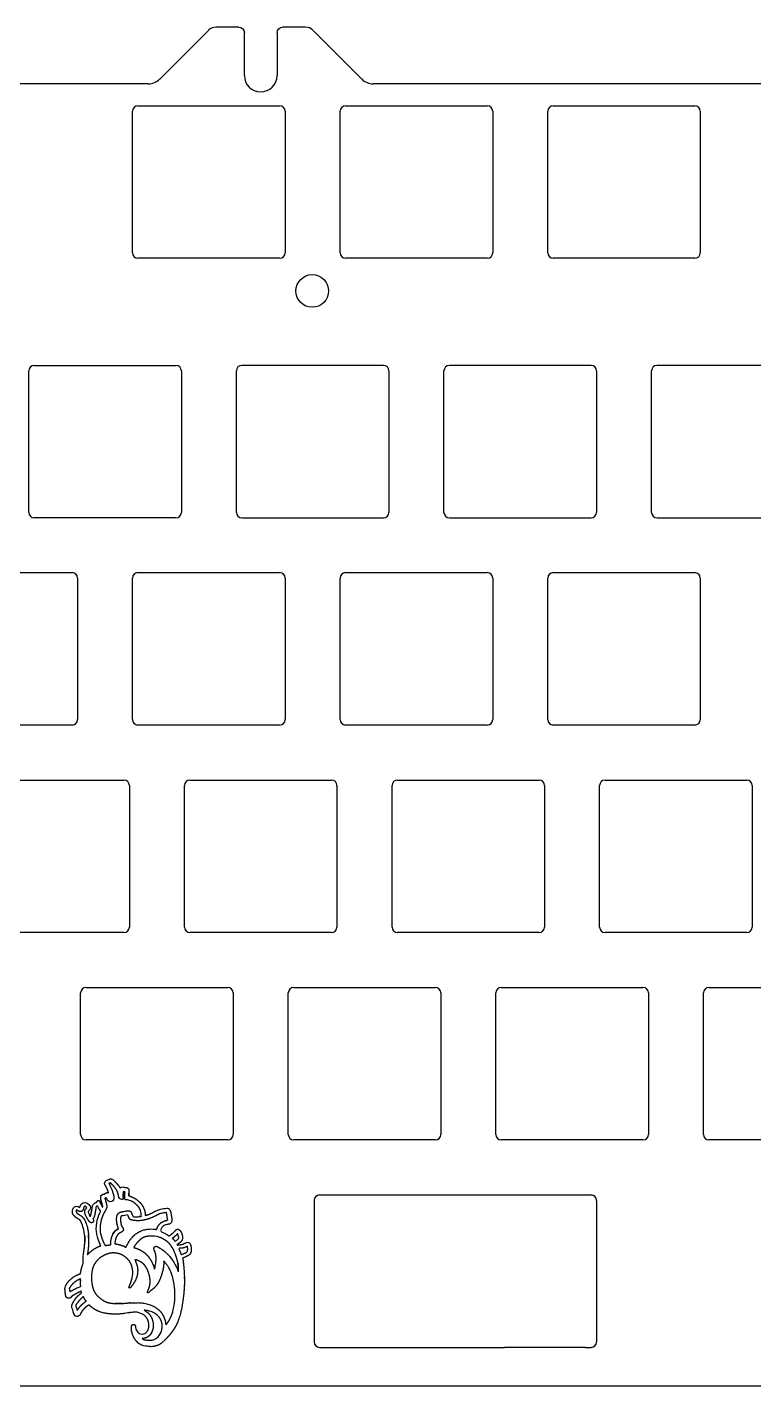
# Model space of a CAD drawing. Header units: millimetres. Extents: x 71 to 420, y 37 to 165.
# Drawn here: x 169.4 to 236, y 40.1 to 164.9 of the extents above; entities that cross this region are included whole.
import ezdxf

# ---------------------------------------------------------------- set-up
doc = ezdxf.new("R2010")
doc.units = ezdxf.units.MM
doc.header["$MEASUREMENT"] = 0
doc.layers.add('SHAPE2DVIEW', color=7, linetype='CONTINUOUS')

msp = doc.modelspace()

# ---------------------------------------------------------------- linework, layer by layer
at = {"layer": 'SHAPE2DVIEW'}
for p, q in [((188.79, 164.89), (186.71, 164.89)), ((194.88, 164.89), (192.79, 164.89)), ((186, 164.59), (181.53, 160.12)), ((189.29, 160.44), (189.29, 164.39)), ((192.29, 164.39), (192.29, 160.44)), ((200.06, 160.12), (195.59, 164.59)), ((180.47, 159.69), (115.39, 159.69)), ((266.2, 159.69), (201.12, 159.69)), ((179.53, 157.66), (192.53, 157.66)), ((198.58, 157.66), (211.58, 157.66)), ((217.63, 157.66), (230.63, 157.66)), ((179.03, 144.16), (179.03, 157.16)), ((193.03, 157.16), (193.03, 144.16)), ((198.08, 144.16), (198.08, 157.16)), ((212.08, 157.16), (212.08, 144.16)), ((217.13, 144.16), (217.13, 157.16)), ((231.13, 157.16), (231.13, 144.16)), ((192.53, 143.66), (179.53, 143.66)), ((211.58, 143.66), (198.58, 143.66)), ((230.63, 143.66), (217.63, 143.66)), ((170.01, 133.83), (183.01, 133.83)), ((202.06, 133.83), (189.06, 133.83)), ((221.11, 133.83), (208.11, 133.83)), ((240.16, 133.83), (227.16, 133.83)), ((169.51, 120.33), (169.51, 133.33)), ((183.51, 133.33), (183.51, 120.33)), ((188.56, 120.33), (188.56, 133.33)), ((202.56, 133.33), (202.56, 120.33)), ((207.61, 120.33), (207.61, 133.33)), ((221.61, 133.33), (221.61, 120.33)), ((226.66, 120.33), (226.66, 133.33)), ((183.01, 119.83), (170.01, 119.83)), ((189.06, 119.83), (202.06, 119.83)), ((208.11, 119.83), (221.11, 119.83)), ((227.16, 119.83), (240.16, 119.83)), ((160.48, 114.8), (173.48, 114.8)), ((179.53, 114.8), (192.53, 114.8)), ((198.58, 114.8), (211.58, 114.8)), ((217.63, 114.8), (230.63, 114.8)), ((173.98, 114.3), (173.98, 101.3)), ((179.03, 101.3), (179.03, 114.3)), ((193.03, 114.3), (193.03, 101.3)), ((198.08, 101.3), (198.08, 114.3)), ((212.08, 114.3), (212.08, 101.3)), ((217.13, 101.3), (217.13, 114.3)), ((231.13, 114.3), (231.13, 101.3)), ((173.48, 100.8), (160.48, 100.8)), ((192.53, 100.8), (179.53, 100.8)), ((211.58, 100.8), (198.58, 100.8)), ((230.63, 100.8), (217.63, 100.8)), ((165.24, 95.75), (178.24, 95.75)), ((178.74, 95.25), (178.74, 82.25)), ((183.79, 82.25), (183.79, 95.25)), ((184.29, 95.75), (197.29, 95.75)), ((197.79, 95.25), (197.79, 82.25)), ((202.84, 82.25), (202.84, 95.25)), ((203.34, 95.75), (216.34, 95.75)), ((216.84, 95.25), (216.84, 82.25)), ((221.89, 82.25), (221.89, 95.25)), ((222.39, 95.75), (235.39, 95.75)), ((235.89, 95.25), (235.89, 82.25)), ((178.24, 81.75), (165.24, 81.75)), ((197.29, 81.75), (184.29, 81.75)), ((216.34, 81.75), (203.34, 81.75)), ((235.39, 81.75), (222.39, 81.75)), ((174.27, 63.2), (174.27, 76.2)), ((174.77, 76.7), (187.77, 76.7)), ((188.27, 76.2), (188.27, 63.2)), ((193.32, 63.2), (193.32, 76.2)), ((193.82, 76.7), (206.82, 76.7)), ((207.32, 76.2), (207.32, 63.2)), ((212.37, 63.2), (212.37, 76.2)), ((212.87, 76.7), (225.87, 76.7)), ((226.37, 76.2), (226.37, 63.2)), ((231.42, 63.2), (231.42, 76.2)), ((231.92, 76.7), (244.92, 76.7)), ((187.77, 62.7), (174.77, 62.7)), ((206.82, 62.7), (193.82, 62.7)), ((225.87, 62.7), (212.87, 62.7)), ((244.92, 62.7), (231.92, 62.7)), ((196.2, 57.65), (221.11, 57.65)), ((195.7, 57.15), (195.7, 44.15)), ((221.61, 57.15), (221.61, 44.15)), ((183.29, 53.08), (183.15, 53.02)), ((179.07, 45.75), (179.16, 45.76)), ((196.2, 43.65), (213.17, 43.65)), ((220.61, 43.65), (213.17, 43.65)), ((220.61, 43.65), (221.11, 43.65)), ((127.68, 40.12), (277.72, 40.12))]:
    msp.add_line(p, q, dxfattribs=at)
msp.add_circle((195.52, 140.66), 1.5, dxfattribs=at)
for centre, radius, start, end in [((186.71, 163.89), 1, 90, 135), ((194.88, 163.89), 1, 45, 90), ((180.47, 161.19), 1.5, -90, -45), ((190.79, 160.44), 1.5, 180, 0), ((201.12, 161.19), 1.5, -135, -90), ((179.53, 157.16), 0.5, 90, 180), ((192.53, 157.16), 0.5, 0, 90), ((198.58, 157.16), 0.5, 90, 180), ((211.58, 157.16), 0.5, 0, 90), ((217.63, 157.16), 0.5, 90, 180), ((230.63, 157.16), 0.5, 0, 90), ((179.53, 144.16), 0.5, 180, -90), ((192.53, 144.16), 0.5, -90, 0), ((198.58, 144.16), 0.5, 180, -90), ((211.58, 144.16), 0.5, -90, 0), ((217.63, 144.16), 0.5, 180, -90), ((230.63, 144.16), 0.5, -90, 0), ((170.01, 133.33), 0.5, 90, 180), ((183.01, 133.33), 0.5, 0, 90), ((189.06, 133.33), 0.5, 90, 180), ((202.06, 133.33), 0.5, 0, 90), ((208.11, 133.33), 0.5, 90, 180), ((221.11, 133.33), 0.5, 0, 90), ((227.16, 133.33), 0.5, 90, 180), ((170.01, 120.33), 0.5, 180, -90), ((183.01, 120.33), 0.5, -90, 0), ((189.06, 120.33), 0.5, 180, -90), ((202.06, 120.33), 0.5, -90, 0), ((208.11, 120.33), 0.5, 180, -90), ((221.11, 120.33), 0.5, -90, 0), ((227.16, 120.33), 0.5, 180, -90), ((173.48, 114.3), 0.5, 0, 90), ((179.53, 114.3), 0.5, 90, 180), ((192.53, 114.3), 0.5, 0, 90), ((198.58, 114.3), 0.5, 90, 180), ((211.58, 114.3), 0.5, 0, 90), ((217.63, 114.3), 0.5, 90, 180), ((230.63, 114.3), 0.5, 0, 90), ((173.48, 101.3), 0.5, -90, 0), ((179.53, 101.3), 0.5, 180, -90), ((192.53, 101.3), 0.5, -90, 0), ((198.58, 101.3), 0.5, 180, -90), ((211.58, 101.3), 0.5, -90, 0), ((217.63, 101.3), 0.5, 180, -90), ((230.63, 101.3), 0.5, -90, 0), ((178.24, 95.25), 0.5, 0, 90), ((184.29, 95.25), 0.5, 90, 180), ((197.29, 95.25), 0.5, 0, 90), ((203.34, 95.25), 0.5, 90, 180), ((216.34, 95.25), 0.5, 0, 90), ((222.39, 95.25), 0.5, 90, 180), ((235.39, 95.25), 0.5, 0, 90), ((178.24, 82.25), 0.5, -90, 0), ((184.29, 82.25), 0.5, 180, -90), ((197.29, 82.25), 0.5, -90, 0), ((203.34, 82.25), 0.5, 180, -90), ((216.34, 82.25), 0.5, -90, 0), ((222.39, 82.25), 0.5, 180, -90), ((235.39, 82.25), 0.5, -90, 0), ((174.77, 76.2), 0.5, 90, 180), ((187.77, 76.2), 0.5, 0, 90), ((193.82, 76.2), 0.5, 90, 180), ((206.82, 76.2), 0.5, 0, 90), ((212.87, 76.2), 0.5, 90, 180), ((225.87, 76.2), 0.5, 0, 90), ((231.92, 76.2), 0.5, 90, 180), ((174.77, 63.2), 0.5, 180, -90), ((187.77, 63.2), 0.5, -90, 0), ((193.82, 63.2), 0.5, 180, -90), ((206.82, 63.2), 0.5, -90, 0), ((212.87, 63.2), 0.5, 180, -90), ((225.87, 63.2), 0.5, -90, 0), ((231.92, 63.2), 0.5, 180, -90), ((196.2, 57.15), 0.5, 90, 180), ((221.11, 57.15), 0.5, 0, 90), ((183.38, 52.67), 0.09, 89.3441, -154.5822), ((196.2, 44.15), 0.5, 180, -90), ((221.11, 44.15), 0.5, -90, 0)]:
    msp.add_arc(centre, radius, start, end, dxfattribs=at)
for points, degree in [([(188.79, 164.89), (189.06, 164.89), (189.29, 164.65), (189.29, 164.39)], 3), ([(192.29, 164.39), (192.29, 164.65), (192.53, 164.89), (192.79, 164.89)], 3), ([(176.5, 58.59), (176.42, 58.73), (176.47, 58.9), (176.62, 58.97)], 3), ([(176.62, 58.97), (176.72, 59.02), (176.82, 59.08), (176.92, 59.1)], 3), ([(177, 58.76), (176.99, 58.75), (176.86, 58.69)], 2), ([(176.86, 58.69), (176.94, 58.73), (176.97, 58.74)], 2), ([(176.86, 58.69), (176.9, 58.64), (176.9, 58.62)], 2), ([(176.92, 59.1), (177.03, 59.15), (177.13, 59.1)], 2), ([(177.01, 58.74), (177.07, 58.68)], 1), ([(177.07, 58.68), (177.04, 58.71), (177.01, 58.74)], 2), ([(177.45, 58.27), (177.23, 58.55), (177.07, 58.68)], 2), ([(177.13, 59.1), (177.25, 59.05), (177.31, 58.98), (177.39, 58.91)], 3), ([(177.39, 58.91), (177.42, 58.87)], 1), ([(177.42, 58.87), (177.68, 58.62), (177.9, 58.28)], 2), ([(176.11, 57.38), (176.1, 57.61), (176.22, 57.74), (176.44, 57.73)], 3), ([(176.44, 57.73), (176.51, 57.78)], 1), ([(176.83, 57.84), (176.72, 58.22), (176.5, 58.59)], 2), ([(176.51, 57.78), (176.58, 57.83), (176.61, 57.84)], 2), ([(176.64, 57.41), (176.56, 57.36)], 1), ([(176.61, 57.84), (176.73, 57.89), (176.83, 57.84)], 2), ([(176.67, 57.29), (176.64, 57.41)], 1), ([(177.27, 57.69), (177.33, 57.5), (177.32, 57.35)], 2), ([(177.59, 58.06), (177.56, 58.12), (177.45, 58.27)], 2), ([(177.74, 57.59), (177.7, 57.85), (177.59, 58.06)], 2), ([(177.77, 57.44), (177.74, 57.59)], 1), ([(177.89, 57.29), (177.8, 57.33), (177.77, 57.44)], 2), ([(177.9, 58.28), (177.98, 58.38), (178.11, 58.41), (178.24, 58.36)], 3), ([(178.17, 57.95), (178.17, 57.49)], 1), ([(178.17, 57.49), (178.17, 57.72)], 1), ([(178.17, 57.43), (178.17, 57.49)], 1), ([(178.17, 57.49), (178.17, 57.36)], 1), ([(178.34, 57.95), (178.26, 57.94), (178.18, 57.96)], 2), ([(178.24, 58.36), (178.3, 58.34), (178.39, 58.35)], 2), ([(178.31, 57.95), (178.34, 57.95)], 1), ([(178.46, 57.2), (178.33, 57.18), (178.31, 57.29), (178.32, 57.44)], 3), ([(178.32, 57.44), (178.34, 57.95)], 1), ([(178.39, 58.35), (178.57, 58.37), (178.7, 58.25), (178.7, 58.06)], 3), ([(178.7, 58.06), (178.7, 57.57)], 1), ([(178.7, 57.57), (178.7, 57.82)], 1), ([(178.7, 57.57), (178.84, 57.54), (178.98, 57.46)], 2), ([(178.99, 57.46), (179.23, 57.37), (179.51, 57.14)], 2), ([(173.69, 55.72), (173.46, 55.93), (173.52, 56.25)], 2), ([(173.52, 56.25), (173.56, 56.5), (173.82, 56.69), (174.04, 56.59)], 3), ([(173.9, 56.27), (173.85, 56.22), (173.84, 56.09), (173.89, 56.03)], 3), ([(174.04, 56.18), (174, 56.2), (173.94, 56.24), (173.9, 56.27)], 3), ([(174, 56.2), (174.04, 56.18)], 1), ([(174.04, 56.59), (174.09, 56.57), (174.18, 56.5), (174.19, 56.49)], 3), ([(174.34, 56.14), (174.17, 56.11), (174.04, 56.18)], 2), ([(174.19, 56.49), (174.26, 56.81), (174.52, 56.93)], 2), ([(174.5, 56.32), (174.47, 56.17), (174.34, 56.14)], 2), ([(174.57, 56.55), (174.54, 56.49), (174.5, 56.32)], 2), ([(174.52, 56.93), (174.75, 57.03), (175.05, 56.82), (175.13, 56.62)], 3), ([(174.7, 56.62), (174.63, 56.62), (174.57, 56.55)], 2), ([(174.83, 56.48), (174.81, 56.53), (174.75, 56.62), (174.7, 56.62)], 3), ([(174.77, 56.42), (174.78, 56.43), (174.81, 56.47), (174.83, 56.48)], 3), ([(174.83, 56.48), (174.82, 56.48)], 1), ([(175.13, 56.62), (175.2, 56.46), (175.16, 56.28), (175.01, 56.19)], 3), ([(175.21, 55.83), (175.34, 56.5)], 1), ([(175.34, 56.5), (175.34, 56.6)], 1), ([(175.35, 56.6), (175.34, 56.55)], 1), ([(175.35, 56.6), (175.35, 56.71), (175.4, 56.77), (175.51, 56.87)], 3), ([(175.51, 56.87), (175.57, 56.92), (175.68, 56.97)], 2), ([(175.66, 56.37), (175.57, 55.89)], 1), ([(175.67, 56.53), (175.66, 56.37)], 1), ([(175.68, 56.97), (175.75, 57), (175.8, 57.08)], 2), ([(175.81, 56.64), (175.68, 56.56)], 1), ([(175.8, 57.08), (175.85, 57.15), (175.94, 57.14)], 2), ([(175.94, 57.14), (176.02, 57.12), (176.04, 57.02)], 2), ([(176.11, 57.32), (176.11, 57.38)], 1), ([(176.23, 56.88), (176.14, 57.18), (176.12, 57.32)], 2), ([(176.31, 56.62), (176.27, 56.72), (176.25, 56.8), (176.23, 56.88)], 3), ([(176.23, 56.58), (176.27, 56.52)], 1), ([(176.27, 56.52), (176.31, 56.62)], 1), ([(176.59, 56.31), (176.35, 55.87)], 1), ([(176.56, 57.36), (176.49, 57.36)], 1), ([(176.49, 57.35), (176.52, 57.25)], 1), ([(176.52, 57.36), (176.56, 57.36)], 1), ([(176.52, 57.25), (176.65, 56.79)], 1), ([(176.65, 56.79), (176.72, 56.53), (176.59, 56.31)], 2), ([(176.98, 57.03), (176.84, 57.05), (176.7, 57.16), (176.67, 57.29)], 3), ([(177.32, 57.35), (177.3, 57.12), (177.2, 57.02), (176.98, 57.03)], 3), ([(178.04, 57.24), (177.98, 57.24), (177.94, 57.27), (177.89, 57.29)], 3), ([(178.17, 57.36), (178.18, 57.22), (178.04, 57.24)], 2), ([(178.69, 56.19), (178.87, 56.18), (178.93, 56.02)], 2), ([(179.12, 56.98), (179.05, 57.03), (178.88, 57.1)], 2), ([(179.63, 56.49), (179.48, 56.72), (179.12, 56.98)], 2), ([(179.51, 57.14), (179.7, 56.98), (179.82, 56.84)], 2), ([(179.82, 56.84), (179.98, 56.65), (180.09, 56.36)], 2), ([(180.09, 56.36), (180.2, 56.06), (180.2, 55.79)], 2), ([(180.85, 56.01), (181.17, 56.18)], 1), ([(181.17, 56.18), (181.31, 56.26), (181.46, 56.29), (181.6, 56.34)], 3), ([(181.6, 56.34), (181.79, 56.4), (181.98, 56.41), (182.17, 56.44)], 3), ([(182.17, 56.44), (182.31, 56.47), (182.41, 56.33)], 2), ([(174.16, 55.4), (173.92, 55.5), (173.86, 55.56), (173.69, 55.72)], 3), ([(173.89, 56.03), (173.98, 55.93), (174.05, 55.89)], 2), ([(174.05, 55.89), (174.08, 55.87), (174.24, 55.76), (174.31, 55.73)], 3), ([(174.19, 55.37), (174.17, 55.39), (174.16, 55.4)], 2), ([(174.31, 55.73), (174.35, 55.71), (174.39, 55.67)], 2), ([(175.07, 55.2), (174.99, 55.3), (174.84, 55.56)], 2), ([(175.11, 55.16), (175.07, 55.2)], 1), ([(175.34, 55.11), (175.21, 55.06), (175.11, 55.16)], 2), ([(175.12, 55.72), (175.14, 55.7), (175.15, 55.68)], 2), ([(175.15, 55.68), (175.12, 55.72)], 1), ([(175.15, 55.68), (175.2, 55.75), (175.21, 55.83)], 2), ([(175.45, 55.32), (175.46, 55.16), (175.34, 55.11)], 2), ([(175.57, 55.89), (175.54, 55.68), (175.51, 55.56), (175.4, 55.45)], 3), ([(175.4, 55.45), (175.44, 55.38), (175.45, 55.32)], 2), ([(175.94, 55.79), (176.02, 55.98), (176.11, 56.14)], 2), ([(176.2, 55.49), (176.11, 55.23), (176.06, 54.8)], 2), ([(176.35, 55.87), (176.26, 55.7), (176.2, 55.49)], 2), ([(177.64, 54.88), (177.53, 55.33), (177.59, 55.68)], 2), ([(177.59, 55.68), (177.66, 56.02), (177.99, 56.09)], 2), ([(177.95, 55.64), (177.91, 55.53), (177.92, 55.41)], 2), ([(177.92, 55.41), (177.93, 55.19), (177.98, 54.94)], 2), ([(178.05, 55.73), (177.98, 55.71), (177.95, 55.64)], 2), ([(177.98, 54.94), (178.02, 54.78), (178.12, 54.66)], 2), ([(177.99, 56.09), (178.11, 56.12)], 1), ([(178.71, 55.54), (178.61, 55.78)], 1), ([(178.97, 55.34), (178.78, 55.38), (178.71, 55.54)], 2), ([(178.93, 56.02), (178.96, 55.9), (179.08, 55.66)], 2), ([(180.11, 55.35), (179.53, 55.22), (178.97, 55.34)], 2), ([(179.82, 55.68), (179.74, 55.66), (179.65, 55.66)], 2), ([(180.64, 55.5), (180.46, 55.43), (180.11, 55.35)], 2), ([(181.07, 55.69), (180.93, 55.61), (180.79, 55.56), (180.64, 55.5)], 3), ([(181.52, 55.91), (181.34, 55.84), (181.07, 55.69)], 2), ([(181.28, 54.57), (181.4, 54.95), (181.72, 55.15)], 2), ([(181.81, 55.99), (181.76, 55.97), (181.59, 55.94), (181.52, 55.91)], 3), ([(181.72, 55.15), (181.87, 55.25), (182.09, 55.3)], 2), ([(182.13, 56.05), (182.09, 56.04), (181.89, 56.01), (181.81, 55.99)], 3), ([(182.09, 55.3), (182.25, 55.33)], 1), ([(182.18, 55.82), (182.17, 55.95), (182.13, 56.05)], 2), ([(182.24, 55.44), (182.18, 55.82)], 1), ([(182.43, 54.98), (182.39, 54.97), (182.19, 54.93)], 2), ([(182.24, 55.33), (182.24, 55.44)], 1), ([(182.24, 55.39), (182.25, 55.33)], 1), ([(182.63, 55.24), (182.62, 55.13), (182.54, 55.02), (182.43, 54.98)], 3), ([(182.59, 55.76), (182.65, 55.43), (182.63, 55.24)], 2), ([(174.64, 53.91), (174.63, 54.03), (174.6, 54.16), (174.58, 54.28)], 3), ([(174.64, 53.18), (174.64, 53.91)], 1), ([(174.64, 53.86), (174.65, 53.63), (174.64, 53.32)], 2), ([(174.89, 54.63), (174.98, 54.24), (174.98, 53.98)], 2), ([(174.99, 53.72), (174.98, 53.98)], 1), ([(174.99, 53.98), (174.99, 53.46)], 1), ([(176.12, 52.98), (175.95, 53.33), (175.81, 53.8)], 2), ([(176.06, 54.8), (176.02, 54.4), (176.1, 54.07)], 2), ([(176.1, 54.07), (176.21, 53.71)], 1), ([(176.21, 53.71), (176.34, 53.3), (176.53, 53)], 2), ([(177.04, 53.41), (177.08, 53.74), (177.23, 54.04)], 2), ([(177.72, 54.53), (177.42, 54.42), (177.23, 54.04)], 2), ([(177.23, 54.04), (177.35, 54.28), (177.5, 54.45), (177.72, 54.53)], 3), ([(177.62, 53.93), (177.42, 53.61), (177.41, 53.17)], 2), ([(177.91, 54.18), (177.74, 54.12), (177.62, 53.93)], 2), ([(177.73, 54.55), (177.64, 54.88)], 1), ([(178.08, 54.28), (177.97, 54.2), (177.91, 54.18)], 2), ([(178.12, 54.66), (178.22, 54.54), (178.21, 54.37), (178.08, 54.28)], 3), ([(178.56, 53.11), (178.74, 53.46), (178.94, 53.68)], 2), ([(178.94, 53.68), (179.14, 53.92), (179.25, 54.01)], 2), ([(179.25, 54.01), (179.55, 54.23), (179.83, 54.36)], 2), ([(179.99, 53.72), (179.83, 53.63), (179.76, 53.57)], 2), ([(180.5, 53.86), (180.18, 53.83), (179.99, 53.72)], 2), ([(181.55, 53.75), (181.22, 53.87), (180.91, 53.9), (180.5, 53.86)], 3), ([(181.06, 54.51), (181.26, 54.48)], 1), ([(181.26, 54.48), (181.28, 54.57)], 1), ([(181.87, 53.59), (181.74, 53.68), (181.55, 53.75)], 2), ([(182.06, 54.09), (182.17, 54.03), (182.29, 53.96), (182.36, 53.89)], 3), ([(182.36, 53.89), (182.37, 53.88), (182.39, 53.89), (182.42, 53.9)], 3), ([(182.42, 53.9), (182.51, 53.97)], 1), ([(182.51, 53.97), (182.68, 54.09), (182.96, 54.37)], 2), ([(183.01, 53.93), (182.8, 53.74), (182.68, 53.67)], 2), ([(182.68, 53.67), (182.8, 53.56), (182.93, 53.4)], 2), ([(182.97, 54.39), (183.1, 54.58), (183.3, 54.46)], 2), ([(183.07, 53.99), (183.01, 53.93)], 1), ([(183.17, 54.08), (183.12, 54.03), (183.07, 53.99)], 2), ([(183.23, 53.95), (183.21, 54.02), (183.17, 54.08)], 2), ([(183.3, 54.46), (183.41, 54.39), (183.49, 54.23)], 2), ([(183.49, 54.23), (183.62, 53.98), (183.61, 53.69)], 2), ([(183.61, 53.69), (183.6, 53.5), (183.49, 53.37)], 2), ([(174.52, 52.17), (174.62, 52.86)], 1), ([(174.62, 52.86), (174.63, 53), (174.64, 53.18)], 2), ([(174.97, 52.79), (174.89, 52.15)], 1), ([(174.99, 53.46), (175, 53.06), (174.97, 52.79)], 2), ([(175.1, 52.37), (175.45, 52.7), (175.95, 52.92)], 2), ([(175.95, 52.92), (176.12, 52.98)], 1), ([(176.53, 53), (176.77, 53.06), (177.03, 53.07)], 2), ([(177.03, 53.07), (177.02, 53.2), (177.04, 53.41)], 2), ([(177.41, 53.16), (177.79, 53.12), (178.17, 52.97)], 2), ([(178.29, 52.92), (178.25, 52.93), (178.17, 52.97)], 2), ([(178.17, 52.97), (178.24, 52.94), (178.32, 52.91), (178.38, 52.87)], 3), ([(178.41, 52.87), (178.39, 52.86)], 1), ([(178.39, 52.87), (178.44, 52.87)], 1), ([(178.44, 52.88), (178.56, 53.11)], 1), ([(179.18, 52.91), (179.14, 52.82)], 1), ([(179.14, 52.82), (179.34, 52.77), (179.53, 52.69)], 2), ([(179.45, 53.26), (179.27, 53.05), (179.18, 52.91)], 2), ([(179.76, 53.57), (179.59, 53.42), (179.45, 53.26)], 2), ([(179.53, 52.69), (179.91, 52.52), (180.13, 52.34)], 2), ([(181, 52.69), (180.98, 52.84), (181.1, 52.91)], 2), ([(181.07, 52.48), (181.04, 52.54), (181.01, 52.62), (181, 52.69)], 3), ([(181.19, 51.9), (181.17, 52.22), (181.07, 52.48)], 2), ([(181.1, 52.91), (181.22, 52.97), (181.34, 52.89)], 2), ([(181.34, 52.89), (181.42, 52.84)], 1), ([(181.42, 52.84), (181.67, 52.7), (181.74, 52.64)], 2), ([(181.74, 52.64), (181.93, 52.5)], 1), ([(182.04, 53.49), (181.87, 53.59)], 1), ([(181.93, 52.5), (182.03, 52.43), (182.3, 52.16)], 2), ([(182.29, 53.3), (182.19, 53.4), (182.04, 53.49)], 2), ([(182.58, 52.96), (182.48, 53.12), (182.29, 53.3)], 2), ([(182.68, 52.81), (182.58, 52.96)], 1), ([(182.95, 52.25), (182.87, 52.44), (182.78, 52.67), (182.68, 52.81)], 3), ([(183.31, 53.23), (183.19, 53.13), (183.11, 53.09)], 2), ([(183.11, 53.09), (183.15, 53.02)], 1), ([(183.29, 53.08), (183.54, 53.07), (183.86, 53.22)], 2), ([(183.3, 52.63), (183.42, 52.39), (183.46, 52.23)], 2), ([(183.49, 53.37), (183.44, 53.32), (183.31, 53.23)], 2), ([(184.05, 52.93), (183.74, 52.75), (183.38, 52.76)], 2), ([(183.86, 53.22), (183.94, 53.27), (183.96, 53.28)], 2), ([(183.96, 53.28), (184.12, 53.34), (184.28, 53.27), (184.34, 53.11)], 3), ([(183.97, 52.38), (184, 52.4), (184.04, 52.43), (184.05, 52.46)], 3), ([(184.05, 52.46), (184.14, 52.72), (184.05, 52.93)], 2), ([(184.34, 53.11), (184.49, 52.74), (184.37, 52.34)], 2), ([(174.36, 50.95), (174.42, 51.16), (174.49, 51.33)], 2), ([(174.89, 52.15), (174.99, 52.27), (175.1, 52.37)], 2), ([(175.53, 51.29), (175.43, 51.13), (175.38, 50.95)], 2), ([(176.02, 51.86), (175.74, 51.64), (175.53, 51.29)], 2), ([(176.34, 52.06), (176.11, 51.93), (176.02, 51.86)], 2), ([(176.7, 52.22), (176.42, 52.11), (176.34, 52.06)], 2), ([(177.72, 52.27), (177.14, 52.4), (176.7, 52.22)], 2), ([(178.14, 52.11), (177.99, 52.21), (177.72, 52.27)], 2), ([(178.7, 51.62), (178.52, 51.87), (178.14, 52.11)], 2), ([(179.03, 50.83), (178.98, 51.22), (178.7, 51.62)], 2), ([(179.25, 51.71), (179.37, 51.39)], 1), ([(179.63, 51.58), (179.49, 51.67), (179.25, 51.71)], 2), ([(179.37, 51.39), (179.52, 51.02), (179.5, 50.6)], 2), ([(179.69, 51.55), (179.63, 51.58)], 1), ([(180.06, 51.29), (179.88, 51.47), (179.69, 51.55)], 2), ([(180.47, 50.61), (180.32, 51.02), (180.06, 51.29)], 2), ([(180.13, 52.34), (180.37, 52.14), (180.53, 51.93)], 2), ([(180.53, 51.93), (180.76, 51.63), (180.92, 51.22)], 2), ([(180.92, 51.22), (180.99, 51.04), (181.05, 50.85)], 2), ([(181.9, 51.56), (181.91, 51.08), (181.76, 50.55)], 2), ([(182.03, 51.44), (181.98, 51.51), (181.9, 51.56)], 2), ([(183.19, 51.41), (183.1, 51.87), (182.95, 52.25)], 2), ([(183.19, 51.41), (183.21, 51.33), (183.22, 51.13), (183.23, 50.94)], 3), ([(183.24, 50.63), (183.24, 50.84), (183.22, 51.27), (183.19, 51.41)], 3), ([(183.46, 52.23), (183.48, 52.18), (183.54, 52.19)], 2), ([(183.54, 52.19), (183.62, 52.21), (183.8, 52.3), (183.83, 52.31)], 3), ([(183.87, 51.95), (183.79, 51.91), (183.7, 51.87), (183.62, 51.85)], 3), ([(183.62, 51.85), (183.66, 51.67), (183.68, 51.49)], 2), ([(183.68, 51.49), (183.76, 50.9), (183.79, 50.13)], 2), ([(183.83, 52.31), (183.9, 52.34), (183.97, 52.38)], 2), ([(184.22, 52.14), (183.99, 51.99), (183.87, 51.95)], 2), ([(184.37, 52.34), (184.33, 52.21), (184.22, 52.14)], 2), ([(173.15, 49.7), (173.34, 49.92), (173.6, 50.1)], 2), ([(173.6, 50.1), (173.69, 50.17), (173.79, 50.21), (173.88, 50.27)], 3), ([(173.88, 50.27), (174.04, 50.36), (174.25, 50.41)], 2), ([(174.25, 49.94), (174.09, 49.87)], 1), ([(174.25, 50.41), (174.29, 50.69), (174.36, 50.95)], 2), ([(174.25, 49.77), (174.25, 49.94)], 1), ([(179.5, 50.6), (179.47, 49.98), (179.06, 49.42)], 2), ([(180.6, 50.16), (180.57, 50.33), (180.47, 50.61)], 2), ([(180.6, 49.3), (180.68, 49.7), (180.6, 50.16)], 2), ([(181.57, 49.97), (181.38, 49.45), (181.02, 49.12)], 2), ([(181.05, 50.85), (181.08, 50.94), (181.1, 51.03)], 2), ([(181.76, 50.55), (181.69, 50.29), (181.57, 49.97)], 2), ([(182.88, 49.18), (182.78, 49.96), (182.6, 50.44)], 2), ([(183.24, 50.58), (183.23, 50.63)], 1), ([(183.79, 50.13), (183.79, 49.3)], 1), ([(183.79, 49.99), (183.79, 50.06), (183.79, 50.13)], 2), ([(172.88, 49.27), (172.98, 49.51), (173.15, 49.7)], 2), ([(173.25, 49.12), (173.22, 49.09)], 1), ([(173.22, 49.09), (173.26, 48.92), (173.28, 48.76)], 2), ([(173.61, 49.55), (173.43, 49.39), (173.25, 49.12)], 2), ([(173.28, 48.76), (173.83, 49.06)], 1), ([(174.09, 49.87), (173.84, 49.75), (173.61, 49.55)], 2), ([(174.1, 48.71), (173.83, 48.57), (173.72, 48.5)], 2), ([(173.94, 48.3), (174.18, 48.55), (174.35, 48.66)], 2), ([(174.31, 48.81), (174.1, 48.71)], 1), ([(174.25, 49.85), (174.25, 49.77)], 1), ([(174.28, 49.27), (174.25, 49.54), (174.25, 49.77)], 2), ([(174.35, 48.66), (174.31, 48.81)], 1), ([(175.38, 49.15), (175.51, 48.72), (175.73, 48.47)], 2), ([(178.73, 49.12), (178.7, 49.14), (178.7, 49.19), (178.71, 49.23)], 3), ([(178.85, 49.15), (178.79, 49.08), (178.73, 49.12)], 2), ([(179.06, 49.42), (178.93, 49.24), (178.85, 49.15)], 2), ([(180.4, 48.76), (180.39, 48.74)], 1), ([(180.39, 48.67), (180.39, 48.76)], 1), ([(180.39, 48.69), (180.4, 48.68), (180.41, 48.67)], 2), ([(180.4, 48.76), (180.48, 48.93)], 1), ([(180.65, 48.82), (180.59, 48.76), (180.49, 48.6), (180.41, 48.67)], 3), ([(180.48, 48.93), (180.57, 49.14), (180.6, 49.3)], 2), ([(180.72, 48.87), (180.65, 48.82)], 1), ([(181.02, 49.12), (180.82, 48.94), (180.72, 48.87)], 2), ([(182.91, 48.06), (182.95, 48.69), (182.88, 49.18)], 2), ([(183.78, 49.3), (183.74, 48.45), (183.59, 47.53)], 2), ([(183.78, 49.3), (183.79, 49.34), (183.79, 49.39)], 2), ([(173.09, 48.18), (172.91, 48.22), (172.89, 48.43)], 2), ([(173.39, 48.28), (173.32, 48.18), (173.2, 48.15), (173.09, 48.18)], 3), ([(173.52, 48.38), (173.44, 48.34), (173.39, 48.28)], 2), ([(173.47, 47.34), (173.44, 47.5), (173.51, 47.64)], 2), ([(173.51, 47.64), (173.69, 48.03), (173.94, 48.3)], 2), ([(173.72, 48.5), (173.52, 48.38)], 1), ([(173.84, 47.54), (173.81, 47.49), (173.83, 47.44)], 2), ([(173.83, 47.44), (173.94, 47.11), (173.96, 47.04)], 2), ([(174.19, 48.01), (174.04, 47.86), (173.84, 47.54)], 2), ([(173.96, 47.04), (174.11, 47.31), (174.33, 47.53)], 2), ([(174.49, 48.29), (174.35, 48.19), (174.19, 48.01)], 2), ([(174.33, 47.53), (174.52, 47.73), (174.75, 47.87)], 2), ([(174.54, 48.28), (174.52, 48.31), (174.49, 48.29)], 2), ([(174.77, 47.91), (174.64, 48.06), (174.54, 48.28)], 2), ([(175.03, 47.55), (174.76, 47.4), (174.58, 47.19)], 2), ([(174.75, 47.87), (174.76, 47.87), (174.79, 47.89), (174.77, 47.91)], 3), ([(175.15, 47.45), (175.03, 47.55)], 1), ([(175.57, 47.14), (175.31, 47.3), (175.15, 47.45)], 2), ([(175.73, 48.47), (175.95, 48.23), (176.31, 47.98)], 2), ([(176.31, 47.98), (176.5, 47.84), (176.77, 47.77)], 2), ([(176.77, 47.77), (177.04, 47.7), (177.36, 47.69)], 2), ([(177.36, 47.69), (178.14, 47.69)], 1), ([(178.06, 47.69), (177.84, 47.68), (177.47, 47.69)], 2), ([(178.14, 47.69), (178.71, 47.74)], 1), ([(178.82, 47.75), (178.71, 47.74)], 1), ([(178.71, 47.75), (179.46, 47.75)], 1), ([(180.8, 47.5), (180.92, 47.45), (181.05, 47.39), (181.13, 47.33)], 3), ([(173.59, 46.91), (173.58, 46.97), (173.5, 47.22), (173.47, 47.34)], 3), ([(173.65, 46.72), (173.59, 46.91)], 1), ([(173.92, 46.5), (173.79, 46.51), (173.69, 46.59), (173.65, 46.72)], 3), ([(174.22, 46.66), (174.12, 46.49), (173.92, 46.5)], 2), ([(174.25, 46.71), (174.22, 46.66)], 1), ([(174.44, 47.04), (174.34, 46.9), (174.25, 46.71)], 2), ([(174.58, 47.19), (174.44, 47.04)], 1), ([(175.92, 46.96), (175.67, 47.07), (175.57, 47.14)], 2), ([(178.2, 46.75), (177.21, 46.64), (176.43, 46.81)], 2), ([(178.68, 46.83), (178.6, 46.82), (178.32, 46.76), (178.2, 46.75)], 3), ([(178.99, 46.86), (178.68, 46.83)], 1), ([(180.05, 46.64), (179.95, 46.71), (179.83, 46.75), (179.71, 46.8)], 3), ([(180.44, 46.15), (180.34, 46.45), (180.05, 46.64)], 2), ([(180.1, 47.06), (180.2, 47.02), (180.27, 46.96)], 2), ([(180.36, 47.03), (180.23, 47.05), (180.1, 47.06)], 2), ([(180.27, 46.96), (180.46, 46.82), (180.5, 46.78)], 2), ([(180.5, 46.78), (180.79, 46.49), (180.88, 46.06)], 2), ([(181.35, 46.56), (181.16, 46.75), (180.85, 46.9)], 2), ([(181.13, 47.33), (181.38, 47.16), (181.54, 47)], 2), ([(181.7, 45.99), (181.6, 46.31), (181.35, 46.56)], 2), ([(181.54, 47), (181.73, 46.8), (181.87, 46.52)], 2), ([(181.87, 46.52), (182.06, 46.13), (182.08, 45.71)], 2), ([(182.22, 45.87), (182.42, 46.17), (182.53, 46.4)], 2), ([(182.53, 46.4), (182.68, 46.74), (182.73, 46.93)], 2), ([(178.95, 45.63), (178.98, 45.73), (179.07, 45.75)], 2), ([(179.16, 45.76), (179.29, 45.71), (179.3, 45.58)], 2), ([(179.3, 45.58), (179.31, 45.43), (179.37, 45.3), (179.41, 45.16)], 3), ([(179.41, 45.16), (179.5, 44.89), (179.94, 44.79), (180.17, 44.93)], 3), ([(180.17, 44.93), (180.43, 45.09), (180.5, 45.41)], 2), ([(180.5, 45.41), (180.58, 45.74), (180.44, 46.15)], 2), ([(181.58, 44.89), (181.72, 45.15), (181.74, 45.48)], 2), ([(181.74, 45.48), (181.76, 45.8), (181.7, 45.99)], 2), ([(182.08, 45.71), (182.21, 45.85), (182.22, 45.87)], 2), ([(182.87, 45.4), (182.7, 45.13), (182.49, 44.87)], 2), ([(183.18, 46), (183.06, 45.7), (182.87, 45.4)], 2), ([(179.57, 44.03), (179.39, 44.2), (179.25, 44.4)], 2), ([(179.86, 43.87), (179.65, 43.96), (179.57, 44.03)], 2), ([(179.9, 44.47), (180.04, 44.38), (180.1, 44.36)], 2), ([(179.96, 44.47), (179.9, 44.47)], 1), ([(179.93, 44.47), (179.96, 44.47)], 1), ([(180.4, 44.59), (180.21, 44.48), (179.96, 44.47)], 2), ([(180.1, 44.36), (180.51, 44.27), (180.79, 44.32)], 2), ([(181.49, 43.91), (181.24, 43.77), (180.87, 43.73)], 2), ([(181.09, 44.4), (181.37, 44.59), (181.45, 44.65), (181.58, 44.89)], 3), ([(181.88, 44.2), (181.63, 43.99), (181.49, 43.91)], 2), ([(182.24, 44.58), (181.9, 44.22)], 1), ([(182.49, 44.87), (182.41, 44.75), (182.24, 44.58)], 2)]:
    msp.add_open_spline(points, degree=degree, dxfattribs=at)
for points, knots in [([(176.91, 58.61), (176.98, 58.48), (177.05, 58.33), (177.12, 58.16), (177.15, 58.07), (177.16, 58.04), (177.19, 57.96), (177.21, 57.88), (177.24, 57.79), (177.27, 57.69)], [0, 0, 0, 0, 0.5, 0.5, 0.5, 0.75, 0.75, 0.75, 1, 1, 1, 1]), ([(174.84, 55.56), (174.75, 55.71), (174.69, 55.86), (174.66, 55.99), (174.63, 56.13), (174.63, 56.32), (174.77, 56.42)], [0, 0, 0, 0, 0.5, 0.5, 0.5, 1, 1, 1, 1]), ([(175.01, 56.19), (174.92, 56.13), (174.99, 56.03), (175.02, 55.95), (175.04, 55.88), (175.08, 55.79), (175.12, 55.72)], [0, 0, 0, 0, 0.5, 0.5, 0.5, 1, 1, 1, 1]), ([(176.11, 56.14), (176.08, 56.18), (176.03, 56.26), (175.95, 56.39), (175.88, 56.51), (175.85, 56.57), (175.81, 56.64)], [0, 0, 0, 0, 0.5, 0.5, 0.5, 1, 1, 1, 1]), ([(176.04, 57.02), (176.05, 56.95), (176.08, 56.88), (176.12, 56.8), (176.16, 56.72), (176.18, 56.68), (176.23, 56.58)], [0, 0, 0, 0, 0.5, 0.5, 0.5, 1, 1, 1, 1]), ([(178.11, 56.12), (178.28, 56.15), (178.38, 56.17), (178.4, 56.17), (178.41, 56.17), (178.5, 56.19), (178.55, 56.19), (178.6, 56.19), (178.65, 56.19), (178.69, 56.19)], [0, 0, 0, 0, 0.5, 0.5, 0.5, 0.75, 0.75, 0.75, 1, 1, 1, 1]), ([(178.88, 57.1), (178.78, 57.14), (178.71, 57.17), (178.67, 57.18), (178.63, 57.19), (178.52, 57.21), (178.46, 57.2)], [0, 0, 0, 0, 0.5, 0.5, 0.5, 1, 1, 1, 1]), ([(179.83, 55.68), (179.85, 55.78), (179.84, 55.91), (179.8, 56.1), (179.75, 56.28), (179.71, 56.37), (179.63, 56.49)], [0, 0, 0, 0, 0.5, 0.5, 0.5, 1, 1, 1, 1]), ([(182.41, 56.33), (182.46, 56.26), (182.5, 56.17), (182.53, 56.06), (182.54, 56), (182.54, 56.01), (182.55, 55.96), (182.56, 55.91), (182.57, 55.85), (182.59, 55.76)], [0, 0, 0, 0, 0.5, 0.5, 0.5, 0.75, 0.75, 0.75, 1, 1, 1, 1]), ([(174.58, 54.28), (174.55, 54.48), (174.5, 54.67), (174.44, 54.85), (174.41, 54.94), (174.36, 55.08), (174.32, 55.17), (174.27, 55.25), (174.23, 55.32), (174.19, 55.37)], [0, 0, 0, 0, 0.5, 0.5, 0.5, 0.75, 0.75, 0.75, 1, 1, 1, 1]), ([(174.39, 55.67), (174.55, 55.52), (174.62, 55.41), (174.71, 55.19), (174.8, 54.97), (174.84, 54.83), (174.89, 54.63)], [0, 0, 0, 0, 0.5, 0.5, 0.5, 1, 1, 1, 1]), ([(175.81, 53.8), (175.7, 54.15), (175.68, 54.41), (175.72, 54.8), (175.75, 55.2), (175.83, 55.51), (175.94, 55.79)], [0, 0, 0, 0, 0.5, 0.5, 0.5, 1, 1, 1, 1]), ([(178.57, 55.81), (178.5, 55.81), (178.42, 55.79), (178.31, 55.77), (178.21, 55.75), (178.07, 55.73), (178.05, 55.73)], [0, 0, 0, 0, 0.5, 0.5, 0.5, 1, 1, 1, 1]), ([(179.08, 55.66), (179.23, 55.65), (179.35, 55.65), (179.45, 55.65), (179.55, 55.65), (179.71, 55.66), (179.82, 55.68)], [0, 0, 0, 0, 0.5, 0.5, 0.5, 1, 1, 1, 1]), ([(180.2, 55.77), (180.3, 55.79), (180.38, 55.81), (180.53, 55.87), (180.69, 55.93), (180.79, 55.98), (180.85, 56.01)], [0.0021781, 0.0021781, 0.0021781, 0.0021781, 0.5, 0.5, 0.5, 1, 1, 1, 1]), ([(180.85, 56.01), (180.79, 55.98), (180.69, 55.93), (180.53, 55.87), (180.38, 55.81), (180.31, 55.79), (180.2, 55.77)], [0, 0, 0, 0, 0.5, 0.5, 0.5, 1, 1, 1, 1]), ([(182.19, 54.93), (182.01, 54.89), (181.86, 54.81), (181.76, 54.69), (181.7, 54.63), (181.66, 54.56), (181.62, 54.48), (181.59, 54.4), (181.63, 54.29), (181.69, 54.26)], [0, 0, 0, 0, 0.5, 0.5, 0.5, 0.75, 0.75, 0.75, 1, 1, 1, 1]), ([(179.83, 54.36), (179.92, 54.4), (180.03, 54.43), (180.16, 54.46), (180.22, 54.47), (180.22, 54.47), (180.27, 54.48), (180.33, 54.49), (180.4, 54.5), (180.49, 54.51)], [0, 0, 0, 0, 0.5, 0.5, 0.5, 0.75, 0.75, 0.75, 1, 1, 1, 1]), ([(180.49, 54.51), (180.57, 54.52), (180.67, 54.53), (180.78, 54.53), (180.89, 54.52), (181.02, 54.52), (181.06, 54.51)], [0, 0, 0, 0, 0.5, 0.5, 0.5, 1, 1, 1, 1]), ([(181.69, 54.26), (181.7, 54.25), (181.77, 54.22), (181.88, 54.18), (181.99, 54.13), (182.02, 54.12), (182.06, 54.09)], [0, 0, 0, 0, 0.5, 0.5, 0.5, 1, 1, 1, 1]), ([(182.93, 53.4), (183.01, 53.44), (183.1, 53.51), (183.22, 53.61), (183.28, 53.66), (183.27, 53.67), (183.27, 53.73), (183.27, 53.79), (183.26, 53.86), (183.23, 53.95)], [0, 0, 0, 0, 0.5, 0.5, 0.5, 0.75, 0.75, 0.75, 1, 1, 1, 1]), ([(174.49, 51.33), (174.54, 51.43), (174.49, 51.61), (174.49, 51.75), (174.49, 51.89), (174.5, 52.03), (174.52, 52.17)], [0, 0, 0, 0, 0.5, 0.5, 0.5, 1, 1, 1, 1]), ([(181.1, 51.03), (181.13, 51.21), (181.16, 51.36), (181.17, 51.46), (181.19, 51.57), (181.2, 51.77), (181.19, 51.9)], [0, 0, 0, 0, 0.5, 0.5, 0.5, 1, 1, 1, 1]), ([(182.6, 50.44), (182.53, 50.65), (182.45, 50.82), (182.37, 50.97), (182.32, 51.04), (182.27, 51.14), (182.21, 51.21), (182.16, 51.29), (182.06, 51.39), (182.03, 51.44)], [0, 0, 0, 0, 0.5, 0.5, 0.5, 0.75, 0.75, 0.75, 1, 1, 1, 1]), ([(182.3, 52.16), (182.49, 51.97), (182.68, 51.71), (182.84, 51.43), (183.01, 51.14), (183.06, 51.03), (183.23, 50.63)], [0, 0, 0, 0, 0.5, 0.5, 0.5, 1, 1, 1, 1]), ([(175.38, 50.95), (175.3, 50.7), (175.26, 50.4), (175.26, 50.05), (175.25, 49.71), (175.29, 49.44), (175.38, 49.15)], [0, 0, 0, 0, 0.5, 0.5, 0.5, 1, 1, 1, 1]), ([(178.71, 49.23), (178.82, 49.45), (178.92, 49.74), (178.99, 50.03), (179.06, 50.32), (179.07, 50.55), (179.03, 50.83)], [0, 0, 0, 0, 0.5, 0.5, 0.5, 1, 1, 1, 1]), ([(172.89, 48.43), (172.87, 48.62), (172.85, 48.76), (172.84, 48.85), (172.84, 48.87), (172.83, 48.96), (172.83, 48.99), (172.83, 49.03), (172.83, 49.05), (172.83, 49.07), (172.83, 49.1), (172.85, 49.2), (172.88, 49.27)], [0, 0, 0, 0, 0.5, 0.5, 0.5, 0.625, 0.625, 0.625, 0.75, 0.75, 0.75, 1, 1, 1, 1]), ([(173.83, 49.06), (173.88, 49.09), (173.95, 49.12), (174.04, 49.16), (174.13, 49.2), (174.25, 49.25), (174.28, 49.27)], [0, 0, 0, 0, 0.5, 0.5, 0.5, 1, 1, 1, 1]), ([(179.46, 47.76), (179.64, 47.76), (179.79, 47.75), (179.9, 47.74), (180.01, 47.73), (180.21, 47.7), (180.34, 47.65)], [0, 0, 0, 0, 0.5, 0.5, 0.5, 1, 1, 1, 1]), ([(180.34, 47.65), (180.34, 47.65), (180.42, 47.63), (180.57, 47.59), (180.65, 47.56), (180.66, 47.56), (180.7, 47.54), (180.74, 47.53), (180.77, 47.51), (180.8, 47.5)], [0, 0, 0, 0, 0.5, 0.5, 0.5, 0.75, 0.75, 0.75, 1, 1, 1, 1]), ([(182.73, 46.93), (182.78, 47.18), (182.82, 47.37), (182.84, 47.49), (182.85, 47.55), (182.88, 47.7), (182.89, 47.79), (182.9, 47.89), (182.91, 47.98), (182.91, 48.06)], [0, 0, 0, 0, 0.5, 0.5, 0.5, 0.75, 0.75, 0.75, 1, 1, 1, 1]), ([(183.59, 47.53), (183.54, 47.26), (183.49, 47), (183.42, 46.75), (183.39, 46.63), (183.33, 46.42), (183.29, 46.29), (183.25, 46.17), (183.21, 46.07), (183.18, 46)], [0, 0, 0, 0, 0.5, 0.5, 0.5, 0.75, 0.75, 0.75, 1, 1, 1, 1]), ([(176.43, 46.81), (176.29, 46.84), (176.2, 46.86), (176.17, 46.87), (176.16, 46.88), (176.08, 46.9), (176.04, 46.91), (175.99, 46.93), (175.96, 46.94), (175.92, 46.96)], [0, 0, 0, 0, 0.5, 0.5, 0.5, 0.75, 0.75, 0.75, 1, 1, 1, 1]), ([(179.71, 46.8), (179.61, 46.85), (179.49, 46.88), (179.36, 46.88), (179.22, 46.89), (179.14, 46.88), (178.99, 46.86)], [0, 0, 0, 0, 0.5, 0.5, 0.5, 1, 1, 1, 1]), ([(180.85, 46.9), (180.78, 46.93), (180.7, 46.96), (180.61, 46.98), (180.56, 46.99), (180.57, 46.99), (180.53, 46.99), (180.49, 47), (180.43, 47.01), (180.36, 47.03)], [0, 0, 0, 0, 0.5, 0.5, 0.5, 0.75, 0.75, 0.75, 1, 1, 1, 1]), ([(179.25, 44.4), (179.13, 44.56), (179.05, 44.76), (178.99, 44.99), (178.93, 45.22), (178.89, 45.41), (178.95, 45.63)], [0, 0, 0, 0, 0.5, 0.5, 0.5, 1, 1, 1, 1]), ([(180.88, 46.06), (180.94, 45.75), (180.94, 45.48), (180.87, 45.24), (180.81, 45.01), (180.63, 44.74), (180.4, 44.59)], [0, 0, 0, 0, 0.5, 0.5, 0.5, 1, 1, 1, 1]), ([(180.87, 43.73), (180.74, 43.71), (180.75, 43.71), (180.64, 43.72), (180.53, 43.73), (180.42, 43.74), (180.36, 43.75), (180.29, 43.76), (180.17, 43.78), (180.08, 43.8), (180, 43.82), (179.92, 43.84), (179.86, 43.87)], [0, 0, 0, 0, 0.25, 0.25, 0.25, 0.5, 0.5, 0.5, 0.75, 0.75, 0.75, 1, 1, 1, 1]), ([(180.79, 44.32), (180.87, 44.33), (180.92, 44.34), (180.95, 44.35), (180.97, 44.35), (181.05, 44.38), (181.09, 44.4)], [0, 0, 0, 0, 0.5, 0.5, 0.5, 1, 1, 1, 1])]:
    msp.add_open_spline(points, degree=3, knots=knots, dxfattribs=at)

doc.saveas('drawing.dxf')
